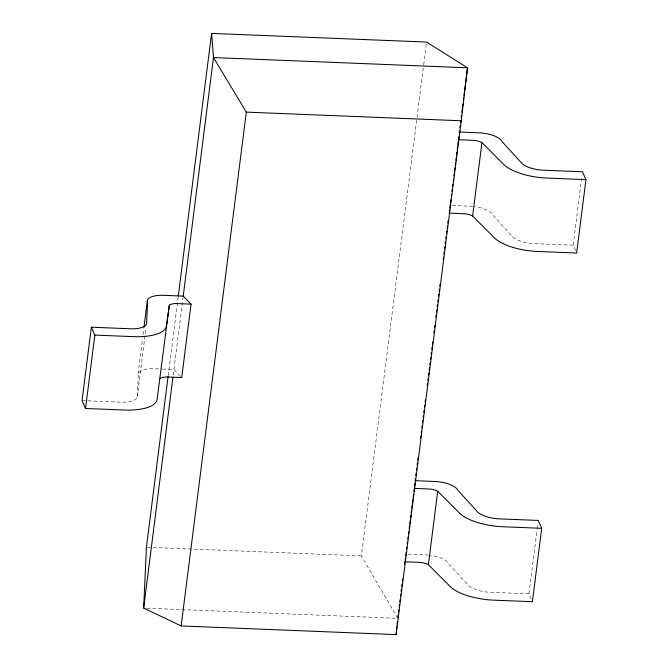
<?xml version="1.0" encoding="UTF-8"?>
<svg xmlns="http://www.w3.org/2000/svg" width="668" height="668" viewBox="0 0 668 668"><rect width="100%" height="100%" fill="white"/><g stroke="black" fill="none" stroke-linecap="round" stroke-linejoin="round"><path stroke-width="0.5" stroke-dasharray="3.34 2.5" d="M82.055 400.608L120.941 402.178A19.982 7.557 7.2 0 0 137.249 397.101L138.301 375.817A19.982 7.557 7.2 0 1 154.366 368.728L161.572 369.02M138.067 373.804L142.526 338.651M143.052 334.518L143.837 328.314M137.249 397.101L146.033 327.838M168.194 375.608L178.164 297.035M173.187 375.241L183.032 297.636M397.685 618.317L361.38 555.885L416.849 118.57M416.982 117.535L423.537 65.84M423.671 64.804L426.426 43.094M531.244 599.087L528.931 593.844L537.064 529.741M537.197 528.705L537.849 523.537M575.474 250.425L573.161 245.173L582.078 174.874M452.119 205.51L469.604 206.212A19.982 7.557 7.2 0 1 472.702 206.429M573.161 245.173L534.275 243.611A19.982 7.557 7.2 0 1 512.824 237.015L492.617 214.871A19.982 7.557 7.2 0 0 474.781 206.679M162.6 369.062L173.914 369.521L181.721 377.562M407.889 554.173L425.374 554.874A19.982 7.557 7.2 0 1 428.48 555.1M147.461 547.267L361.38 555.885M528.931 593.844L490.045 592.274A19.982 7.557 7.2 0 1 468.594 585.677L448.387 563.533A19.982 7.557 7.2 0 0 430.551 555.35M146.776 608.206L396.642 618.276"/><path stroke-width="1" d="M178.289 295.999L211.606 33.4L426.56 42.059L467.516 67.794L461.271 120.774L396.099 634.6L181.145 625.941L143.653 608.08L146.426 547.226L168.06 376.635M396.099 634.6L396.892 626.459M397.093 624.421L397.385 621.374M414.494 486.454L414.82 483.574M458.615 138.752L458.832 136.831M191.031 304.165L183.224 296.116L163.677 295.331A19.982 7.557 7.2 0 0 147.611 302.412L146.559 323.696A19.982 7.557 7.2 0 1 130.252 328.773L91.366 327.203L82.055 400.608L85.529 408.482L124.415 410.043A39.963 15.122 7.2 0 0 157.022 399.898L169.33 305.218A9.995 3.783 7.2 0 1 176.92 303.589L191.031 304.165L181.721 377.562L167.61 376.994A9.995 3.783 7.2 0 0 160.019 378.622M85.529 408.482L94.839 335.077L91.366 327.203M143.971 327.278L147.377 300.4M143.653 608.08L172.92 377.311M183.157 296.6L213.484 57.557L211.606 33.4M181.145 625.941L246.317 112.115L213.484 57.557L467.516 67.794L464.627 90.556M397.819 617.282L398.078 615.211M398.47 612.105L398.738 610.034M399.13 606.936L399.389 604.866M399.79 601.759L400.048 599.689M400.441 596.582L400.708 594.52M401.101 591.414L401.359 589.343M401.752 586.237L402.019 584.166M402.412 581.06L402.67 578.997M404.516 564.51L404.775 562.439M415.404 478.614L415.145 480.684L434.684 481.469A19.982 7.557 7.2 0 1 457.697 490.128L477.912 512.272A19.982 7.557 7.2 0 0 499.355 518.869L538.241 520.439L541.715 528.313L532.404 601.709L493.518 600.148A39.963 15.122 7.2 0 1 450.624 586.955L428.405 564.66A9.995 3.783 7.2 0 0 419.078 562.356L404.967 561.788M415.797 475.516L416.064 473.445M416.456 470.339L416.723 468.268M417.116 465.162L417.375 463.091M417.767 459.993L418.034 457.922M420.523 438.258L420.79 436.187M421.182 433.081L421.441 431.01M421.842 427.912L422.101 425.842M422.493 422.735L422.76 420.665M423.153 417.558L423.412 415.496M423.804 412.39L424.071 410.319M424.464 407.213L424.723 405.142M425.124 402.036L425.382 399.973M427.219 385.486L427.487 383.415M427.879 380.309L428.138 378.238M428.53 375.132L428.798 373.061M429.19 369.963L429.449 367.893M429.85 364.786L430.108 362.716M430.501 359.609L430.768 357.539M431.161 354.441L431.419 352.37M431.812 349.264L432.079 347.193M432.472 344.087L432.73 342.016M433.916 332.706L434.175 330.635M434.576 327.529L434.835 325.466M435.887 317.183L436.146 315.112M436.538 312.006L436.805 309.944M437.198 306.837L437.456 304.767M437.857 301.66L438.116 299.59M438.509 296.492L438.776 294.421M439.168 291.315L439.427 289.244M439.82 286.138L440.087 284.067M443.235 259.234L443.502 257.163M443.894 254.057L444.153 251.986M444.546 248.888L444.813 246.818M445.205 243.711L445.464 241.641M445.857 238.534L446.124 236.472M446.516 233.366L446.783 231.295M447.176 228.189L447.435 226.118M447.827 223.012L448.094 220.949M459.25 132.982L459.509 130.92M459.91 127.813L460.168 125.743M460.561 122.636L460.828 120.566M461.221 117.468L461.479 115.397M461.872 112.291L462.273 109.185M462.532 107.114L462.924 104.008M463.316 100.91L463.709 97.804M463.976 95.733L464.369 92.627M405.1 560.753L405.493 557.646M405.752 555.584L406.144 552.478M406.536 549.38L406.804 547.309M407.196 544.211L407.455 542.14M407.847 539.043L408.115 536.972M408.507 533.874L408.766 531.803M409.167 528.705L409.559 525.599M409.818 523.537L410.21 520.43M410.478 518.368L410.87 515.262M411.129 513.191L411.521 510.093M411.789 508.022L412.181 504.925M412.44 502.854L412.832 499.756M413.1 497.685L413.492 494.587M413.884 491.481L414.143 489.419M449.589 210.019L449.197 213.117L463.3 213.685A9.995 3.783 7.2 0 1 472.635 215.998L494.846 238.292A39.963 15.122 7.2 0 0 537.748 251.477L576.634 253.047L585.945 179.642L582.471 171.776L543.585 170.206A19.982 7.557 7.2 0 1 522.134 163.61L501.927 141.466A19.982 7.557 7.2 0 0 478.914 132.807L459.375 132.022M449.848 207.948L450.24 204.851M450.508 202.78L450.9 199.682M451.292 196.576L451.551 194.513M451.944 191.407L452.211 189.345M452.603 186.238L452.862 184.176M453.263 181.07L453.522 178.999M453.914 175.901L454.173 173.83M454.574 170.732L454.966 167.635M455.225 165.564L455.618 162.458M455.885 160.395L456.277 157.289M456.536 155.226L456.929 152.12M457.196 150.058L457.588 146.952M457.847 144.889L458.24 141.783M428.405 564.66L437.715 491.264A9.995 3.783 7.2 0 0 428.388 488.951L414.277 488.383M472.635 215.998L481.945 142.593A9.995 3.783 7.2 0 0 472.618 140.288L458.507 139.721M169.33 305.218L166.332 326.493A39.963 15.122 7.2 0 1 133.725 336.647L94.839 335.077M246.317 112.115L461.271 120.774M585.945 179.642L547.059 178.08A39.963 15.122 7.2 0 1 504.156 164.887L481.945 142.593M541.715 528.313L502.829 526.743A39.963 15.122 7.2 0 1 459.935 513.55L437.715 491.264"/></g></svg>
